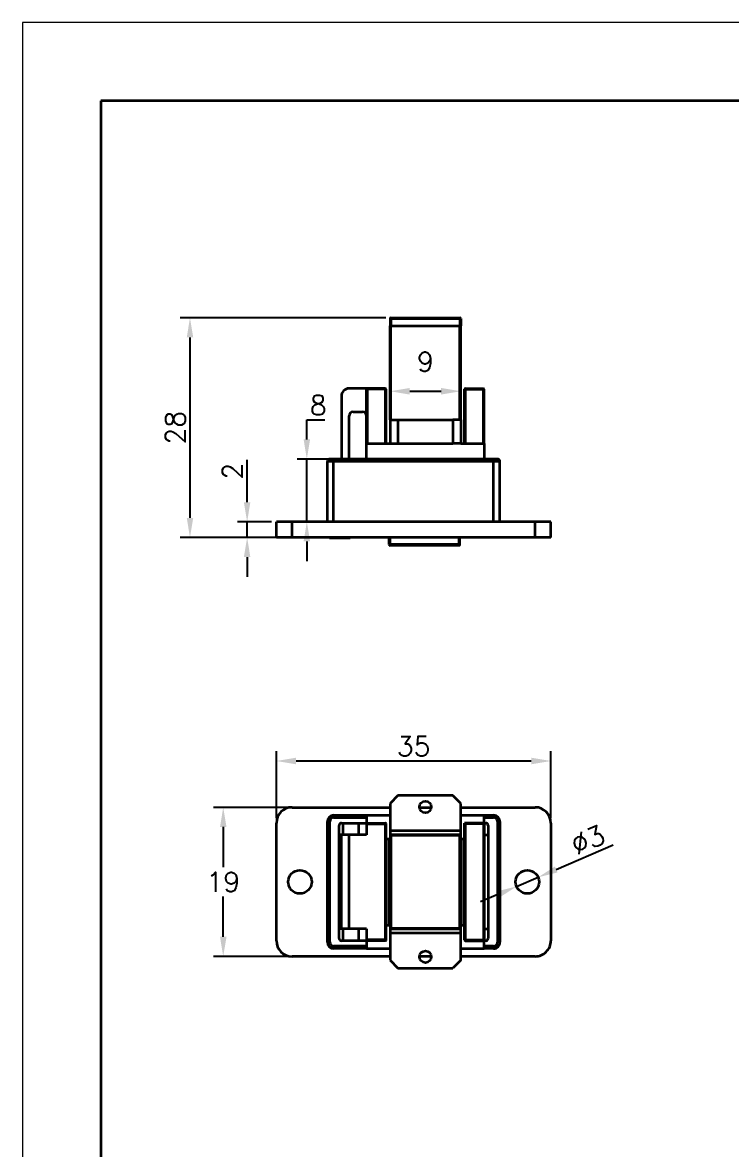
# Model space of a CAD drawing. Header units: millimetres. Extents: x -105 to 105, y -148 to 148.
# Drawn here: x -105 to -14.6, y 4.9 to 148.5 of the extents above; entities that cross this region are included whole.
import ezdxf

# ---------------------------------------------------------------- set-up
doc = ezdxf.new("R2010")
doc.units = ezdxf.units.MM
doc.header["$PDSIZE"] = -5
for name, color, linetype, lineweight in [('尺寸线层', 3, 'Continuous', 18), ('粗实线层', 7, 'Continuous', 35), ('细实线层', 7, 'Continuous', 18)]:
    doc.layers.add(name, color=color, linetype=linetype, lineweight=lineweight)
doc.styles.get("Standard").update_dxf_attribs({"font": 'txt.shx'})
doc.dimstyles.get("Standard").update_dxf_attribs({"dimtxt": 0.18, "dimasz": 0.18, "dimexe": 0.18, "dimexo": 0.0625, "dimgap": 0.09, "dimtad": 0, "dimtih": 1, "dimtoh": 1, "dimdec": 4, "dimzin": 0, "dimdsep": 46, "dimtxsty": 'Standard', "dimcen": 0.09, "dimdle": 0.36, "dimadec": 0, "dimazin": 0, "dimtfac": 1, "dimtdec": 4, "dimtofl": 0, "dimtmove": 0, "dimatfit": 3, "dimfxl": 1, "dimtolj": 1, "dimarcsym": 0})

# ---------------------------------------------------------------- blocks, each defined once
blk = doc.blocks.new('$CAXA_FRAME_13B17AC1$')
at = {"layer": '粗实线层'}
for p, q in [((95, 138.5), (-95, 138.5)), ((-95, 138.5), (-95, -138.5))]:
    blk.add_line(p, q, dxfattribs=at)
at = {"layer": '细实线层'}
for p, q in [((105, 148.5), (-105, 148.5)), ((-105, 148.5), (-105, -148.5))]:
    blk.add_line(p, q, dxfattribs=at)
blk = doc.blocks.new('*X3')
at = {"layer": 'Defpoints', "color": 0, "transparency": 16777216}
for p in [(-58.03, 110.86), (-83.65, 82.86), (-70.63, 82.86)]:
    blk.add_point(p, dxfattribs=at)
at = {"layer": '尺寸线层', "color": 0, "linetype": 'Continuous', "lineweight": -2, "transparency": 16777216}
for p, q in [((-58.66, 110.86), (-84.9, 110.86)), ((-83.65, 108.36), (-83.65, 85.36)), ((-71.26, 82.86), (-84.9, 82.86))]:
    blk.add_line(p, q, dxfattribs=at)
at = {"layer": '尺寸线层', "color": 0, "transparency": 16777216}
for points in [[(-84.06, 108.36), (-83.23, 108.36), (-83.65, 110.86)], [(-84.06, 85.36), (-83.23, 85.36), (-83.65, 82.86)]]:
    blk.add_solid(points, dxfattribs=at)
at = {"layer": '尺寸线层', "color": 0, "transparency": 16777216, "insert": (-85.52, 96.86), "char_height": 2.5, "width": 6.0714, "attachment_point": 5, "rotation": 90, "bg_fill": 3, "box_fill_scale": 1.1, "bg_fill_color": 256, "bg_fill_true_color": 13158600, "bg_fill_transparency": 0}
blk.add_mtext('\\A1;28', dxfattribs=at)
blk = doc.blocks.new('*X4')
at = {"layer": 'Defpoints', "color": 0, "transparency": 16777216}
for p in [(-72.63, 84.86), (-76.36, 82.86), (-72.63, 82.86)]:
    blk.add_point(p, dxfattribs=at)
at = {"layer": '尺寸线层', "color": 0, "linetype": 'Continuous', "lineweight": -2, "transparency": 16777216}
for p, q in [((-76.36, 87.36), (-76.36, 92.78)), ((-73.26, 84.86), (-77.61, 84.86)), ((-76.36, 82.86), (-76.36, 84.86)), ((-73.26, 82.86), (-77.61, 82.86)), ((-76.36, 80.36), (-76.36, 77.86))]:
    blk.add_line(p, q, dxfattribs=at)
at = {"layer": '尺寸线层', "color": 0, "transparency": 16777216}
for points in [[(-76.78, 87.36), (-75.95, 87.36), (-76.36, 84.86)], [(-76.78, 80.36), (-75.95, 80.36), (-76.36, 82.86)]]:
    blk.add_solid(points, dxfattribs=at)
at = {"layer": '尺寸线层', "color": 0, "transparency": 16777216, "insert": (-78.24, 91.32), "char_height": 2.5, "width": 5, "attachment_point": 5, "rotation": 90, "bg_fill": 3, "box_fill_scale": 1.1, "bg_fill_color": 256, "bg_fill_true_color": 13158600, "bg_fill_transparency": 0}
blk.add_mtext('\\A1;2', dxfattribs=at)
blk = doc.blocks.new('*X5')
at = {"layer": 'Defpoints', "color": 0, "transparency": 16777216}
for p in [(-68.75, 92.86), (-64.72, 92.86), (-68.44, 84.86)]:
    blk.add_point(p, dxfattribs=at)
at = {"layer": '尺寸线层', "color": 0, "linetype": 'Continuous', "lineweight": -2, "transparency": 16777216}
for p, q in [((-68.75, 95.36), (-68.75, 97.86)), ((-68.75, 97.86), (-66.46, 97.86)), ((-65.34, 92.86), (-70, 92.86)), ((-68.75, 84.86), (-68.75, 92.86)), ((-69.07, 84.86), (-70, 84.86)), ((-68.75, 82.36), (-68.75, 79.86))]:
    blk.add_line(p, q, dxfattribs=at)
at = {"layer": '尺寸线层', "color": 0, "transparency": 16777216}
for points in [[(-69.16, 95.36), (-68.33, 95.36), (-68.75, 92.86)], [(-69.16, 82.36), (-68.33, 82.36), (-68.75, 84.86)]]:
    blk.add_solid(points, dxfattribs=at)
at = {"layer": '尺寸线层', "color": 0, "transparency": 16777216, "insert": (-67.29, 99.73), "char_height": 2.5, "width": 5, "attachment_point": 5, "bg_fill": 3, "box_fill_scale": 1.1, "bg_fill_color": 256, "bg_fill_true_color": 13158600, "bg_fill_transparency": 0}
blk.add_mtext('\\A1;8', dxfattribs=at)
blk = doc.blocks.new('*X6')
at = {"layer": 'Defpoints', "color": 0, "transparency": 16777216}
for p in [(-58.13, 108.59), (-49.13, 108), (-49.13, 101.5)]:
    blk.add_point(p, dxfattribs=at)
at = {"layer": '尺寸线层', "color": 0, "linetype": 'Continuous', "lineweight": -2, "transparency": 16777216}
for p, q in [((-58.13, 107.97), (-58.13, 100.25)), ((-49.13, 107.37), (-49.13, 100.25)), ((-55.63, 101.5), (-51.63, 101.5))]:
    blk.add_line(p, q, dxfattribs=at)
at = {"layer": '尺寸线层', "color": 0, "transparency": 16777216}
for points in [[(-55.63, 101.92), (-55.63, 101.08), (-58.13, 101.5)], [(-51.63, 101.92), (-51.63, 101.08), (-49.13, 101.5)]]:
    blk.add_solid(points, dxfattribs=at)
at = {"layer": '尺寸线层', "color": 0, "transparency": 16777216, "insert": (-53.63, 105.26), "char_height": 2.5, "width": 5, "attachment_point": 5, "bg_fill": 3, "box_fill_scale": 1.1, "bg_fill_color": 256, "bg_fill_true_color": 13158600, "bg_fill_transparency": 0}
blk.add_mtext('\\A1;9', dxfattribs=at)
blk = doc.blocks.new('*X7')
at = {"layer": 'Defpoints', "color": 0, "transparency": 16777216}
for p in [(-37.63, 54.37), (-72.63, 46.46), (-37.63, 46.46)]:
    blk.add_point(p, dxfattribs=at)
at = {"layer": '尺寸线层', "color": 0, "linetype": 'Continuous', "lineweight": -2, "transparency": 16777216}
for p, q in [((-72.63, 47.09), (-72.63, 55.62)), ((-37.63, 47.09), (-37.63, 55.62)), ((-70.13, 54.37), (-40.13, 54.37))]:
    blk.add_line(p, q, dxfattribs=at)
at = {"layer": '尺寸线层', "color": 0, "transparency": 16777216}
for points in [[(-70.13, 54.79), (-70.13, 53.95), (-72.63, 54.37)], [(-40.13, 54.79), (-40.13, 53.95), (-37.63, 54.37)]]:
    blk.add_solid(points, dxfattribs=at)
at = {"layer": '尺寸线层', "color": 0, "transparency": 16777216, "insert": (-55.13, 56.25), "char_height": 2.5, "width": 5.3571, "attachment_point": 5, "bg_fill": 3, "box_fill_scale": 1.1, "bg_fill_color": 256, "bg_fill_true_color": 13158600, "bg_fill_transparency": 0}
blk.add_mtext('\\A1;35', dxfattribs=at)
blk = doc.blocks.new('*X8')
at = {"layer": 'Defpoints', "color": 0, "transparency": 16777216}
for p in [(-70.63, 48.46), (-79.41, 29.46), (-70.63, 29.46)]:
    blk.add_point(p, dxfattribs=at)
at = {"layer": '尺寸线层', "color": 0, "linetype": 'Continuous', "lineweight": -2, "transparency": 16777216}
for p, q in [((-71.26, 48.46), (-80.66, 48.46)), ((-79.41, 45.96), (-79.41, 40.84)), ((-79.41, 31.96), (-79.41, 37.09)), ((-71.26, 29.46), (-80.66, 29.46))]:
    blk.add_line(p, q, dxfattribs=at)
at = {"layer": '尺寸线层', "color": 0, "transparency": 16777216}
for points in [[(-79.82, 45.96), (-78.99, 45.96), (-79.41, 48.46)], [(-79.82, 31.96), (-78.99, 31.96), (-79.41, 29.46)]]:
    blk.add_solid(points, dxfattribs=at)
at = {"layer": '尺寸线层', "color": 0, "transparency": 16777216, "insert": (-79.41, 38.96), "char_height": 2.5, "width": 5, "attachment_point": 5, "bg_fill": 3, "box_fill_scale": 1.1, "bg_fill_color": 256, "bg_fill_true_color": 13158600, "bg_fill_transparency": 0}
blk.add_mtext('\\A1;19', dxfattribs=at)
blk = doc.blocks.new('*X9')
at = {"layer": 'Defpoints', "color": 0, "transparency": 16777216}
for p in [(-39.25, 39.55), (-42.01, 38.37)]:
    blk.add_point(p, dxfattribs=at)
at = {"layer": '尺寸线层', "color": 0, "linetype": 'Continuous', "lineweight": -2, "transparency": 16777216}
for p, q in [((-36.96, 40.54), (-29.68, 43.67)), ((-42.01, 38.37), (-39.25, 39.55)), ((-44.31, 37.38), (-46.6, 36.4))]:
    blk.add_line(p, q, dxfattribs=at)
at = {"layer": '尺寸线层', "color": 0, "transparency": 16777216}
for points in [[(-37.12, 40.92), (-36.79, 40.16), (-39.25, 39.55)], [(-44.47, 37.77), (-44.14, 37), (-42.01, 38.37)]]:
    blk.add_solid(points, dxfattribs=at)
at = {"layer": '尺寸线层', "color": 0, "transparency": 16777216, "insert": (-32.91, 44.32), "char_height": 2.5, "width": 7.1429, "attachment_point": 5, "rotation": 23.2524, "bg_fill": 3, "box_fill_scale": 1.1, "bg_fill_color": 256, "bg_fill_true_color": 13158600, "bg_fill_transparency": 0}
blk.add_mtext('\\A1;%%C3', dxfattribs=at)

msp = doc.modelspace()

# ---------------------------------------------------------------- linework, layer by layer
at = {"layer": '粗实线层', "color": 7, "lineweight": 35, "ltscale": 0.3}
for p, q in [((-58.032, 110.759), (-58.132, 110.759)), ((-58.132, 110.759), (-58.132, 109.859)), ((-58.032, 110.859), (-49.232, 110.859)), ((-58.032, 110.759), (-58.032, 110.859)), ((-58.032, 110.759), (-49.232, 110.759)), ((-58.032, 110.759), (-58.032, 109.859)), ((-49.232, 110.759), (-49.232, 110.859)), ((-49.232, 110.759), (-49.232, 109.859)), ((-49.232, 110.759), (-49.132, 110.759)), ((-49.132, 110.759), (-49.132, 109.859)), ((-58.132, 109.859), (-58.032, 109.859)), ((-58.132, 97.859), (-58.132, 109.859)), ((-58.132, 109.859), (-58.032, 109.859)), ((-58.032, 109.859), (-49.232, 109.859)), ((-58.032, 97.859), (-58.032, 109.859)), ((-58.032, 109.859), (-49.232, 109.859)), ((-49.232, 109.859), (-49.132, 109.859)), ((-49.232, 97.859), (-49.232, 109.859)), ((-49.232, 109.859), (-49.132, 109.859)), ((-49.132, 97.859), (-49.132, 109.859)), ((-64.349, 100.859), (-64.349, 92.859)), ((-61.132, 101.859), (-63.349, 101.859)), ((-61.032, 101.759), (-61.132, 101.859)), ((-61.132, 94.859), (-61.132, 101.859)), ((-58.732, 101.859), (-61.132, 101.859)), ((-61.032, 94.859), (-61.032, 101.759)), ((-58.732, 101.759), (-61.032, 101.759)), ((-58.732, 101.759), (-58.732, 101.859)), ((-58.732, 101.759), (-58.632, 101.759)), ((-58.732, 94.859), (-58.732, 101.759)), ((-58.632, 94.859), (-58.632, 101.759)), ((-48.632, 94.859), (-48.632, 101.759)), ((-48.532, 101.759), (-48.632, 101.759)), ((-48.532, 101.859), (-46.232, 101.859)), ((-48.532, 101.759), (-48.532, 101.859)), ((-48.532, 101.759), (-46.232, 101.759)), ((-48.532, 94.859), (-48.532, 101.759)), ((-46.232, 101.759), (-46.232, 101.859)), ((-46.232, 94.859), (-46.232, 101.759)), ((-46.132, 101.759), (-46.232, 101.759)), ((-46.132, 94.859), (-46.132, 101.759)), ((-63.349, 92.859), (-63.349, 98.359)), ((-62.849, 98.859), (-61.632, 98.859)), ((-58.132, 97.859), (-57.132, 97.859)), ((-58.132, 97.859), (-58.132, 94.859)), ((-57.132, 97.859), (-50.132, 97.859)), ((-57.132, 97.859), (-57.132, 94.859)), ((-49.132, 97.859), (-50.132, 97.859)), ((-50.132, 97.859), (-50.132, 94.859)), ((-49.132, 97.859), (-49.132, 94.859)), ((-61.132, 94.859), (-58.132, 94.859)), ((-61.132, 92.859), (-61.132, 94.859)), ((-58.132, 94.859), (-57.132, 94.859)), ((-57.132, 94.859), (-50.132, 94.859)), ((-49.132, 94.859), (-50.132, 94.859)), ((-49.132, 94.859), (-46.132, 94.859)), ((-46.132, 94.859), (-46.132, 92.859)), ((-65.332, 92.559), (-66.132, 92.559)), ((-66.132, 84.859), (-66.132, 92.559)), ((-65.332, 92.859), (-65.832, 92.859)), ((-65.332, 92.559), (-65.332, 92.859)), ((-61.132, 92.859), (-65.332, 92.859)), ((-44.932, 92.559), (-65.332, 92.559)), ((-65.332, 84.859), (-65.332, 92.559)), ((-46.132, 92.859), (-61.132, 92.859)), ((-44.932, 92.859), (-46.132, 92.859)), ((-44.932, 92.559), (-44.932, 92.859)), ((-44.432, 92.859), (-44.932, 92.859)), ((-44.132, 92.559), (-44.932, 92.559)), ((-44.932, 84.859), (-44.932, 92.559)), ((-44.132, 84.859), (-44.132, 92.559)), ((-72.632, 82.859), (-72.632, 84.859)), ((-70.632, 84.859), (-72.632, 84.859)), ((-39.632, 84.859), (-70.632, 84.859)), ((-70.632, 82.859), (-70.632, 84.859)), ((-39.632, 82.859), (-39.632, 84.859)), ((-37.632, 84.859), (-39.632, 84.859)), ((-37.632, 82.859), (-37.632, 84.859)), ((-70.632, 82.859), (-72.632, 82.859)), ((-39.632, 82.859), (-70.632, 82.859)), ((-65.873, 82.859), (-65.873, 82.809)), ((-65.873, 82.809), (-65.862, 82.809)), ((-65.862, 82.859), (-65.862, 82.809)), ((-65.862, 82.809), (-65.851, 82.809)), ((-65.851, 82.859), (-65.851, 82.809)), ((-65.851, 82.809), (-65.841, 82.809)), ((-65.841, 82.859), (-65.841, 82.809)), ((-65.841, 82.809), (-65.831, 82.809)), ((-65.831, 82.859), (-65.831, 82.809)), ((-65.831, 82.809), (-65.822, 82.809)), ((-65.822, 82.859), (-65.822, 82.809)), ((-65.822, 82.809), (-65.814, 82.809)), ((-65.814, 82.859), (-65.814, 82.809)), ((-65.814, 82.809), (-65.805, 82.809)), ((-65.805, 82.859), (-65.805, 82.809)), ((-65.805, 82.809), (-65.798, 82.809)), ((-65.798, 82.859), (-65.798, 82.809)), ((-65.798, 82.809), (-65.791, 82.809)), ((-65.791, 82.859), (-65.791, 82.809)), ((-65.791, 82.809), (-65.785, 82.809)), ((-65.785, 82.859), (-65.785, 82.809)), ((-65.785, 82.809), (-65.771, 82.809)), ((-65.771, 82.859), (-65.771, 82.809)), ((-65.771, 82.809), (-65.759, 82.809)), ((-65.759, 82.859), (-65.759, 82.809)), ((-65.759, 82.809), (-65.747, 82.809)), ((-65.747, 82.859), (-65.747, 82.809)), ((-65.747, 82.809), (-65.737, 82.809)), ((-65.737, 82.859), (-65.737, 82.809)), ((-65.737, 82.809), (-65.728, 82.809)), ((-65.728, 82.859), (-65.728, 82.809)), ((-65.728, 82.809), (-65.72, 82.809)), ((-65.72, 82.859), (-65.72, 82.809)), ((-65.72, 82.809), (-65.713, 82.809)), ((-65.715, 82.859), (-65.715, 82.809)), ((-65.715, 82.809), (-65.649, 82.809)), ((-65.649, 82.859), (-65.649, 82.809)), ((-65.649, 82.809), (-65.615, 82.809)), ((-65.615, 82.859), (-65.615, 82.809)), ((-65.614, 82.859), (-65.614, 82.809)), ((-65.614, 82.809), (-65.612, 82.809)), ((-65.612, 82.859), (-65.612, 82.809)), ((-65.612, 82.809), (-65.611, 82.809)), ((-65.611, 82.859), (-65.611, 82.809)), ((-65.611, 82.809), (-65.608, 82.809)), ((-65.608, 82.859), (-65.608, 82.809)), ((-65.608, 82.809), (-65.606, 82.809)), ((-65.606, 82.859), (-65.606, 82.809)), ((-65.606, 82.809), (-65.603, 82.809)), ((-65.603, 82.859), (-65.603, 82.809)), ((-65.603, 82.809), (-65.6, 82.809)), ((-65.6, 82.859), (-65.6, 82.809)), ((-65.6, 82.809), (-65.596, 82.809)), ((-65.596, 82.859), (-65.596, 82.809)), ((-65.596, 82.809), (-65.592, 82.809)), ((-65.592, 82.859), (-65.592, 82.809)), ((-65.592, 82.809), (-65.588, 82.809)), ((-65.588, 82.859), (-65.588, 82.809)), ((-65.588, 82.809), (-65.582, 82.809)), ((-65.582, 82.859), (-65.582, 82.809)), ((-65.582, 82.809), (-65.576, 82.809)), ((-65.576, 82.859), (-65.576, 82.809)), ((-65.576, 82.809), (-65.569, 82.809)), ((-65.569, 82.859), (-65.569, 82.809)), ((-65.569, 82.809), (-65.562, 82.809)), ((-65.562, 82.859), (-65.562, 82.809)), ((-65.562, 82.809), (-65.553, 82.809)), ((-65.553, 82.859), (-65.553, 82.809)), ((-65.553, 82.809), (-65.543, 82.809)), ((-65.543, 82.859), (-65.543, 82.809)), ((-65.543, 82.809), (-65.532, 82.809)), ((-65.532, 82.859), (-65.532, 82.809)), ((-65.532, 82.809), (-65.521, 82.809)), ((-65.521, 82.859), (-65.521, 82.809)), ((-65.521, 82.809), (-65.508, 82.809)), ((-65.508, 82.859), (-65.508, 82.809)), ((-65.508, 82.809), (-65.495, 82.809)), ((-65.495, 82.859), (-65.495, 82.809)), ((-65.495, 82.809), (-63.498, 82.809)), ((-63.498, 82.859), (-63.498, 82.809)), ((-63.498, 82.809), (-63.486, 82.809)), ((-63.486, 82.859), (-63.486, 82.809)), ((-63.486, 82.809), (-63.474, 82.809)), ((-63.474, 82.859), (-63.474, 82.809)), ((-63.474, 82.809), (-63.463, 82.809)), ((-63.463, 82.859), (-63.463, 82.809)), ((-63.463, 82.809), (-63.453, 82.809)), ((-63.453, 82.859), (-63.453, 82.809)), ((-63.453, 82.809), (-63.444, 82.809)), ((-63.444, 82.859), (-63.444, 82.809)), ((-63.444, 82.809), (-63.436, 82.809)), ((-63.436, 82.859), (-63.436, 82.809)), ((-63.436, 82.809), (-63.428, 82.809)), ((-63.428, 82.859), (-63.428, 82.809)), ((-63.428, 82.809), (-63.422, 82.809)), ((-63.422, 82.859), (-63.422, 82.809)), ((-63.422, 82.809), (-63.416, 82.809)), ((-63.416, 82.859), (-63.416, 82.809)), ((-63.416, 82.809), (-63.411, 82.809)), ((-63.411, 82.859), (-63.411, 82.809)), ((-63.411, 82.809), (-63.407, 82.809)), ((-63.407, 82.859), (-63.407, 82.809)), ((-63.407, 82.809), (-63.404, 82.809)), ((-63.404, 82.859), (-63.404, 82.809)), ((-63.404, 82.809), (-63.4, 82.809)), ((-63.4, 82.859), (-63.4, 82.809)), ((-63.4, 82.809), (-63.397, 82.809)), ((-63.397, 82.859), (-63.397, 82.809)), ((-63.397, 82.809), (-63.395, 82.809)), ((-63.395, 82.859), (-63.395, 82.809)), ((-63.395, 82.809), (-63.392, 82.809)), ((-63.392, 82.859), (-63.392, 82.809)), ((-63.392, 82.809), (-63.39, 82.809)), ((-63.39, 82.859), (-63.39, 82.809)), ((-63.39, 82.809), (-63.389, 82.809)), ((-63.389, 82.859), (-63.389, 82.809)), ((-63.389, 82.809), (-63.387, 82.809)), ((-63.387, 82.859), (-63.387, 82.809)), ((-63.386, 82.859), (-63.386, 82.809)), ((-63.386, 82.809), (-63.367, 82.809)), ((-63.367, 82.859), (-63.367, 82.809)), ((-63.367, 82.809), (-63.274, 82.809)), ((-63.274, 82.859), (-63.274, 82.809)), ((-63.274, 82.859), (-63.274, 82.809)), ((-63.274, 82.859), (-63.274, 82.809)), ((-63.274, 82.859), (-63.274, 82.809)), ((-63.274, 82.859), (-63.274, 82.809)), ((-63.274, 82.859), (-63.274, 82.809)), ((-63.274, 82.809), (-63.267, 82.809)), ((-63.267, 82.859), (-63.267, 82.809)), ((-63.267, 82.809), (-63.25, 82.809)), ((-63.25, 82.859), (-63.25, 82.809)), ((-63.25, 82.809), (-63.238, 82.809)), ((-63.238, 82.859), (-63.238, 82.809)), ((-63.238, 82.809), (-63.23, 82.809)), ((-63.23, 82.859), (-63.23, 82.809)), ((-63.23, 82.809), (-63.228, 82.809)), ((-63.228, 82.859), (-63.228, 82.809)), ((-63.228, 82.859), (-63.228, 82.809)), ((-58.232, 81.959), (-58.232, 82.859)), ((-58.132, 81.959), (-58.232, 81.959)), ((-58.132, 81.959), (-58.132, 82.859)), ((-49.332, 81.959), (-58.132, 81.959)), ((-58.132, 81.959), (-58.132, 81.859)), ((-49.332, 81.959), (-49.332, 82.859)), ((-49.332, 81.959), (-49.332, 81.859)), ((-49.332, 81.959), (-49.232, 81.959)), ((-49.232, 81.959), (-49.232, 82.859)), ((-37.632, 82.859), (-39.632, 82.859)), ((-49.332, 81.859), (-58.132, 81.859)), ((-57.132, 49.962), (-58.132, 48.962)), ((-58.132, 48.962), (-58.132, 45.462)), ((-50.132, 49.962), (-57.132, 49.962)), ((-49.132, 48.962), (-50.132, 49.962)), ((-49.132, 45.462), (-49.132, 48.962)), ((-70.632, 48.462), (-58.132, 48.462)), ((-65.332, 47.462), (-65.332, 47.162)), ((-65.332, 47.462), (-61.132, 47.462)), ((-61.132, 47.462), (-58.132, 47.462)), ((-61.132, 47.462), (-61.132, 46.362)), ((-54.38, 48.462), (-52.884, 48.462)), ((-49.132, 48.462), (-39.632, 48.462)), ((-49.132, 47.462), (-46.132, 47.462)), ((-46.132, 47.462), (-44.932, 47.462)), ((-46.132, 46.362), (-46.132, 47.462)), ((-44.932, 47.462), (-44.932, 47.162)), ((-72.632, 31.462), (-72.632, 46.462)), ((-66.132, 46.662), (-65.832, 46.662)), ((-66.132, 31.262), (-66.132, 46.662)), ((-65.832, 31.262), (-65.832, 46.662)), ((-65.332, 47.162), (-61.132, 47.162)), ((-64.632, 31.762), (-64.632, 46.162)), ((-64.332, 46.462), (-61.132, 46.462)), ((-64.132, 44.962), (-64.132, 46.462)), ((-62.132, 44.962), (-62.132, 46.462)), ((-61.132, 46.362), (-58.732, 46.362)), ((-61.132, 46.362), (-61.132, 44.962)), ((-61.032, 46.462), (-58.732, 46.462)), ((-58.732, 46.362), (-58.732, 46.462)), ((-58.732, 46.362), (-58.632, 46.362)), ((-58.732, 31.562), (-58.732, 46.362)), ((-58.632, 31.562), (-58.632, 46.362)), ((-48.632, 31.562), (-48.632, 46.462)), ((-46.232, 46.462), (-48.632, 46.462)), ((-48.532, 46.362), (-48.632, 46.462)), ((-46.232, 46.362), (-48.532, 46.362)), ((-48.532, 31.562), (-48.532, 46.362)), ((-46.232, 46.462), (-46.232, 46.362)), ((-46.132, 46.362), (-46.232, 46.362)), ((-46.232, 46.362), (-46.232, 31.562)), ((-46.132, 47.162), (-44.932, 47.162)), ((-46.132, 46.462), (-45.932, 46.462)), ((-46.132, 46.362), (-46.132, 31.562)), ((-45.632, 46.162), (-45.632, 31.762)), ((-44.132, 46.662), (-44.432, 46.662)), ((-44.432, 46.662), (-44.432, 31.262)), ((-44.132, 46.662), (-44.132, 31.262)), ((-37.632, 46.462), (-37.632, 31.462)), ((-64.349, 44.962), (-64.632, 44.962)), ((-64.349, 32.962), (-64.349, 44.962)), ((-63.349, 44.962), (-64.349, 44.962)), ((-63.349, 32.962), (-63.349, 44.962)), ((-61.132, 44.962), (-63.349, 44.962)), ((-58.132, 45.462), (-58.132, 45.362)), ((-58.132, 45.362), (-58.132, 44.862)), ((-58.132, 44.862), (-58.132, 33.062)), ((-58.132, 44.862), (-58.032, 44.862)), ((-49.232, 45.462), (-58.032, 45.462)), ((-49.232, 44.962), (-58.032, 44.962)), ((-58.032, 44.962), (-58.032, 44.862)), ((-58.032, 44.862), (-58.032, 33.062)), ((-49.232, 44.862), (-58.032, 44.862)), ((-49.232, 44.962), (-49.232, 44.862)), ((-49.232, 33.062), (-49.232, 44.862)), ((-49.232, 44.862), (-49.132, 44.862)), ((-49.132, 45.362), (-49.132, 45.462)), ((-49.132, 32.562), (-49.132, 45.362)), ((-49.132, 33.062), (-49.132, 44.862)), ((-46.132, 44.962), (-45.632, 44.962)), ((-58.632, 44.462), (-58.132, 44.462)), ((-58.232, 44.462), (-58.232, 33.462)), ((-58.232, 33.462), (-58.232, 44.462)), ((-49.132, 44.462), (-48.632, 44.462)), ((-49.032, 33.462), (-49.032, 44.462)), ((-58.632, 33.462), (-58.132, 33.462)), ((-58.032, 33.062), (-58.132, 33.062)), ((-58.132, 33.061), (-58.132, 32.562)), ((-58.032, 33.062), (-49.232, 33.062)), ((-58.032, 32.962), (-58.032, 33.062)), ((-49.132, 33.062), (-49.232, 33.062)), ((-49.232, 32.962), (-49.232, 33.062)), ((-49.132, 33.462), (-48.632, 33.462)), ((-64.349, 32.962), (-64.632, 32.962)), ((-63.349, 32.962), (-64.349, 32.962)), ((-64.132, 31.462), (-64.132, 32.962)), ((-61.132, 32.962), (-63.349, 32.962)), ((-62.132, 31.462), (-62.132, 32.962)), ((-61.132, 32.962), (-61.132, 31.562)), ((-58.132, 32.562), (-58.132, 32.462)), ((-58.132, 32.462), (-58.132, 28.962)), ((-58.032, 32.962), (-49.232, 32.962)), ((-58.032, 32.462), (-49.232, 32.462)), ((-49.132, 32.462), (-49.132, 32.562)), ((-49.132, 28.962), (-49.132, 32.462)), ((-46.132, 32.962), (-45.632, 32.962)), ((-66.132, 31.262), (-65.832, 31.262)), ((-65.332, 30.462), (-65.332, 30.762)), ((-61.132, 30.762), (-65.332, 30.762)), ((-61.132, 30.462), (-65.332, 30.462)), ((-61.132, 31.462), (-64.332, 31.462)), ((-61.132, 31.562), (-61.132, 30.462)), ((-58.732, 31.562), (-61.132, 31.562)), ((-61.132, 30.462), (-58.132, 30.462)), ((-58.732, 31.462), (-61.032, 31.462)), ((-58.732, 31.562), (-58.632, 31.562)), ((-58.732, 31.462), (-58.732, 31.562)), ((-49.132, 30.462), (-46.132, 30.462)), ((-48.632, 31.562), (-48.532, 31.562)), ((-48.532, 31.562), (-46.232, 31.562)), ((-48.532, 31.462), (-48.532, 31.562)), ((-48.532, 31.462), (-46.232, 31.462)), ((-46.132, 31.562), (-46.232, 31.562)), ((-46.232, 31.462), (-46.232, 31.562)), ((-46.132, 30.462), (-46.132, 31.562)), ((-45.932, 31.462), (-46.132, 31.462)), ((-44.932, 30.762), (-46.132, 30.762)), ((-44.932, 30.462), (-46.132, 30.462)), ((-44.932, 30.462), (-44.932, 30.762)), ((-44.132, 31.262), (-44.432, 31.262)), ((-58.132, 29.462), (-70.632, 29.462)), ((-58.132, 28.962), (-57.132, 27.962)), ((-52.884, 29.462), (-54.38, 29.462)), ((-49.132, 28.962), (-50.132, 27.962)), ((-39.632, 29.462), (-49.132, 29.462)), ((-57.132, 27.962), (-50.132, 27.962))]:
    msp.add_line(p, q, dxfattribs=at)
for centre, radius in [((-53.632, 48.512), 0.75), ((-69.632, 38.962), 1.5), ((-40.632, 38.962), 1.5), ((-53.632, 29.412), 0.75)]:
    msp.add_circle(centre, radius, dxfattribs=at)
for centre, radius, start, end in [((-58.032, 110.759), 0.1, 90, 180), ((-49.232, 110.759), 0.1, 359.99999, 89.99999), ((-63.349, 100.859), 1, 90, 180), ((-58.732, 101.759), 0.1, 359.99999, 89.99999), ((-48.532, 101.759), 0.1, 90, 180), ((-46.232, 101.759), 0.1, 359.99999, 89.99999), ((-62.849, 98.359), 0.5, 90, 180), ((-61.632, 98.359), 0.5, 359.99999, 89.99999), ((-65.832, 92.559), 0.3, 90, 180), ((-44.432, 92.559), 0.3, 359.99999, 89.99999), ((-58.132, 81.959), 0.1, 180, 270), ((-49.332, 81.959), 0.1, 270, 0.00001), ((-70.632, 46.462), 2, 90, 180), ((-65.332, 46.662), 0.8, 90, 180), ((-44.932, 46.662), 0.8, 359.99999, 89.99999), ((-39.632, 46.462), 2, 359.99999, 89.99999), ((-65.332, 46.662), 0.5, 90, 180), ((-64.332, 46.162), 0.3, 90, 180), ((-61.032, 46.362), 0.1, 90, 180), ((-58.732, 46.362), 0.1, 359.99999, 89.99999), ((-46.232, 46.362), 0.1, 359.99999, 89.99999), ((-45.932, 46.162), 0.3, 359.99999, 89.99999), ((-44.932, 46.662), 0.5, 359.99999, 90), ((-58.032, 45.362), 0.1, 90, 180), ((-58.032, 44.862), 0.1, 90, 180), ((-49.232, 45.362), 0.1, 359.99999, 89.99999), ((-49.232, 44.862), 0.1, 359.99999, 89.99999), ((-58.032, 33.062), 0.1, 180, 270), ((-49.232, 33.062), 0.1, 270, 0.00001), ((-64.332, 31.762), 0.3, 180, 270), ((-58.032, 32.562), 0.1, 180, 270), ((-49.232, 32.562), 0.1, 270, 0.00001), ((-45.932, 31.762), 0.3, 270, 0.00001), ((-70.632, 31.462), 2, 180, 270), ((-65.332, 31.262), 0.8, 180, 270), ((-65.332, 31.262), 0.5, 180, 270), ((-61.032, 31.562), 0.1, 180, 270), ((-58.732, 31.562), 0.1, 270, 0.00001), ((-48.532, 31.562), 0.1, 180, 270), ((-46.232, 31.562), 0.1, 270, 0.00001), ((-44.932, 31.262), 0.5, 270, 0.00001), ((-44.932, 31.262), 0.8, 270, 0.00001), ((-39.632, 31.462), 2, 270, 0.00001)]:
    msp.add_arc(centre, radius, start, end, dxfattribs=at)

# ---------------------------------------------------------------- block references
at = {"layer": '粗实线层'}
msp.add_blockref('$CAXA_FRAME_13B17AC1$', (0, 0), dxfattribs=at)

# ---------------------------------------------------------------- next in the draw order: dimensions: what is measured, and where the dimension line sits
at = {"layer": '尺寸线层', "color": 7}
for base, p1, p2, angle, override, picture, middle in [((-83.648, 82.859), (-58.032, 110.859), (-70.632, 82.859), 90, {"dimtxt": 2.5, "dimasz": 2.5, "dimexe": 1.25, "dimexo": 0.625, "dimgap": 0.625, "dimtad": 1, "dimtih": 0, "dimtoh": 0, "dimdec": 2, "dimzin": 8, "dimdsep": 44, "dimsah": 1, "dimdle": 5, "dimtdec": 2, "dimtofl": 1, "dimatfit": 0, "dimtfill": 1}, '*X3', (-85.523, 96.859)), ((-37.632, 54.372), (-72.632, 46.462), (-37.632, 46.462), 180, {"dimtxt": 2.5, "dimasz": 2.5, "dimexe": 1.25, "dimexo": 0.625, "dimgap": 0.625, "dimtad": 1, "dimtih": 0, "dimtoh": 0, "dimdec": 2, "dimzin": 8, "dimdsep": 44, "dimsah": 1, "dimdle": 5, "dimtdec": 2, "dimtofl": 1, "dimatfit": 0, "dimtfill": 1, "dimtzin": 8}, '*X7', (-55.132, 56.247))]:
    dim = msp.add_linear_dim(base=base, p1=p1, p2=p2, angle=angle, dimstyle='Standard', override=override, dxfattribs=at)
    dim.commit()
    dim.dimension.update_dxf_attribs({"geometry": picture, "text_midpoint": middle})

# ---------------------------------------------------------------- next in the draw order: dimensions: what is measured, and where the dimension line sits
for base, p1, p2, angle, override, picture, middle in [((-49.132, 101.5), (-58.132, 108.59), (-49.132, 107.995), 180, {"dimtxt": 2.5, "dimasz": 2.5, "dimexe": 1.25, "dimexo": 0.625, "dimgap": 0.625, "dimtad": 1, "dimtih": 0, "dimtoh": 0, "dimdec": 2, "dimzin": 8, "dimdsep": 44, "dimsah": 1, "dimdle": 5, "dimtdec": 2, "dimtofl": 1, "dimtmove": 2, "dimatfit": 0, "dimtfill": 1}, '*X6', (-53.632, 105.261)), ((-76.365, 82.859), (-72.632, 84.859), (-72.632, 82.859), 90, {"dimtxt": 2.5, "dimasz": 2.5, "dimexe": 1.25, "dimexo": 0.625, "dimgap": 0.625, "dimtad": 1, "dimtih": 0, "dimtoh": 0, "dimdec": 2, "dimzin": 8, "dimdsep": 44, "dimsah": 1, "dimdle": 5, "dimtdec": 2, "dimtofl": 1, "dimatfit": 0, "dimtfill": 1, "dimtzin": 8}, '*X4', (-76.365, 91.317))]:
    dim = msp.add_linear_dim(base=base, p1=p1, p2=p2, angle=angle, dimstyle='Standard', override=override, dxfattribs=at)
    dim.commit()
    dim.dimension.update_dxf_attribs({"geometry": picture, "text_midpoint": middle, "dimtype": 160})
for base, p1, p2, angle, picture, middle in [((-68.748, 92.859), (-68.443, 84.859), (-64.716, 92.859), 270, '*X5', (-67.29, 99.734)), ((-79.405, 29.462), (-70.632, 48.462), (-70.632, 29.462), 90, '*X8', (-79.405, 38.962))]:
    dim = msp.add_linear_dim(base=base, p1=p1, p2=p2, angle=angle, dimstyle='Standard', override={"dimtxt": 2.5, "dimasz": 2.5, "dimexe": 1.25, "dimexo": 0.625, "dimgap": 0.625, "dimtad": 1, "dimdec": 2, "dimzin": 8, "dimdsep": 44, "dimsah": 1, "dimdle": 5, "dimtdec": 2, "dimtofl": 1, "dimatfit": 0, "dimtfill": 1, "dimtzin": 8}, dxfattribs=at)
    dim.commit()
    dim.dimension.update_dxf_attribs({"geometry": picture, "text_midpoint": middle})
dim = msp.add_diameter_dim_2p(p1=(-42.01, 38.37), p2=(-39.254, 39.554), dimstyle='Standard', override={"dimtxt": 2.5, "dimasz": 2.5, "dimexe": 1.25, "dimexo": 0.625, "dimgap": 0.625, "dimtad": 1, "dimtih": 0, "dimtoh": 0, "dimdec": 2, "dimzin": 8, "dimdsep": 44, "dimpost": '%%C<>', "dimsah": 1, "dimdle": 5, "dimtdec": 2, "dimtofl": 1, "dimatfit": 0, "dimtfill": 1, "dimtzin": 8}, dxfattribs=at)
dim.commit()
dim.dimension.update_dxf_attribs({"geometry": '*X9', "text_midpoint": (-32.172, 42.597), "dimtype": 163})

doc.saveas('drawing.dxf')
